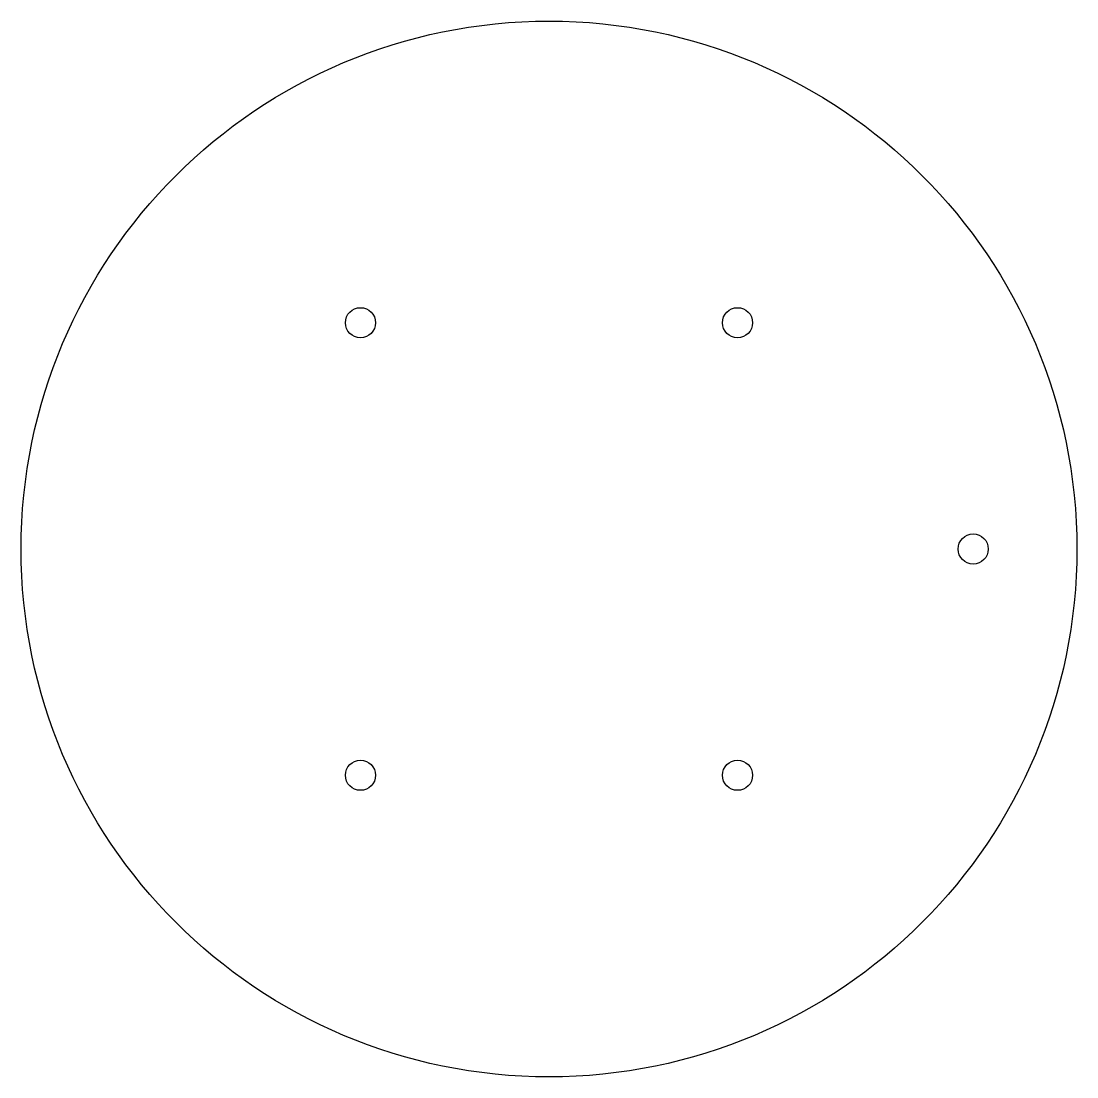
# Model space of a CAD drawing. Header units: millimetres. Extents: x -9 to 19, y -8 to 20.
import ezdxf

# ---------------------------------------------------------------- set-up
doc = ezdxf.new("R2010")
doc.units = ezdxf.units.MM

msp = doc.modelspace()

# ---------------------------------------------------------------- linework, layer by layer
for centre, radius in [((5, 6), 14), ((0, 12), 0.4), ((10, 12), 0.4), ((16.25, 6), 0.4), ((0, 0), 0.4), ((10, 0), 0.4)]:
    msp.add_circle(centre, radius)

doc.saveas('drawing.dxf')
